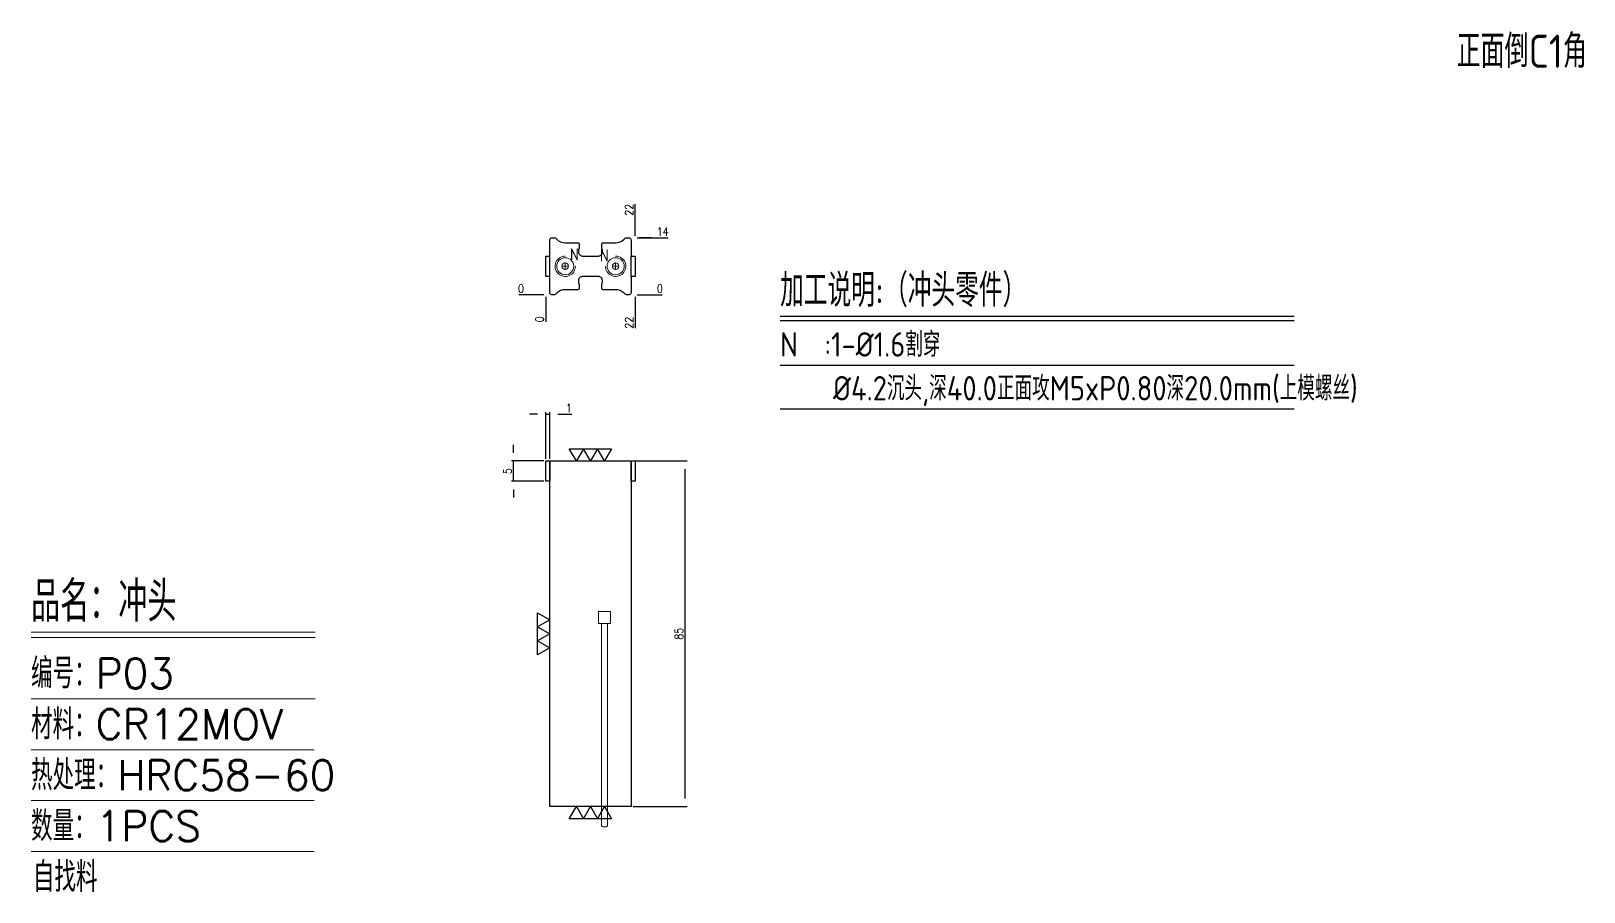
# Model space of a CAD drawing. Header units: millimetres. Extents: x 92295 to 92677, y 10977 to 11189.
import ezdxf
from ezdxf.enums import TextEntityAlignment as Align

# ---------------------------------------------------------------- set-up
doc = ezdxf.new("R2010")
doc.units = ezdxf.units.MM
doc.linetypes.add('CENTER', pattern=[0])
doc.linetypes.add('HIDDEN', pattern=[0])
for name, color, linetype in [('DIM', 4, 'Continuous'), ('PH', 255, 'Continuous'), ('PUNCH', 2, 'Continuous'), ('TEXT', 4, 'Continuous')]:
    doc.layers.add(name, color=color, linetype=linetype)
doc.styles.add('chinesef_fs', font='simplex.shx', dxfattribs={"bigfont": 'gbcbig.shx'})
doc.styles.add('gbenor', font='gbenor.shx', dxfattribs={"bigfont": 'gbcbig.shx'})
doc.styles.get("Standard").update_dxf_attribs({"font": 'txt.shx', "width": 0.85, "bigfont": 'ctxt.shx'})
doc.dimstyles.new('T-2-WX', dxfattribs={"dimtxt": 2, "dimasz": 2, "dimexe": 0.5, "dimexo": 0.5, "dimgap": 0.5, "dimtad": 1, "dimtxsty": 'Standard', "dimblk": 'OPEN30', "dimcen": 0, "dimazin": 3, "dimtfac": 1, "dimtmove": 0, "dimatfit": 3, "dimldrblk": 'OPEN30', "dimlwd": -1, "dimlwe": -1})

# ---------------------------------------------------------------- blocks, each defined once
blk = doc.blocks.new('*D7579')
at = {"layer": 'Defpoints', "color": 0}
for p in [(92442.15, 11082.79), (92455.43, 11082.79), (92442.15, 10997.79)]:
    blk.add_point(p, dxfattribs=at)
at = {"layer": 'DIM', "color": 0}
for p, q in [((92442.65, 11082.79), (92455.93, 11082.79)), ((92455.43, 10999.79), (92455.43, 11080.79)), ((92442.65, 10997.79), (92455.93, 10997.79))]:
    blk.add_line(p, q, dxfattribs=at)
at = {"layer": 'DIM', "color": 0, "insert": (92453.93, 11040.29), "char_height": 2, "attachment_point": 5, "rotation": 90}
blk.add_mtext('85', dxfattribs=at)
blk = doc.blocks.new('_Open30')
blk = doc.blocks.new('*D7580')
at = {"layer": 'Defpoints', "color": 0}
for p in [(92413.24, 11082.79), (92421.15, 11082.79), (92421.15, 11077.79)]:
    blk.add_point(p, dxfattribs=at)
at = {"layer": 'DIM', "color": 0}
for p, q in [((92413.24, 11084.79), (92413.24, 11086.79)), ((92420.65, 11082.79), (92412.74, 11082.79)), ((92413.24, 11077.79), (92413.24, 11082.79)), ((92420.65, 11077.79), (92412.74, 11077.79)), ((92413.24, 11075.79), (92413.24, 11073.79))]:
    blk.add_line(p, q, dxfattribs=at)
at = {"layer": 'DIM', "color": 0, "insert": (92411.74, 11080.29), "char_height": 2, "attachment_point": 5, "rotation": 90}
blk.add_mtext('5', dxfattribs=at)
blk = doc.blocks.new('*D7581')
at = {"layer": 'Defpoints', "color": 0}
for p in [(92422.15, 11094.32), (92421.15, 11082.79), (92422.15, 11082.79)]:
    blk.add_point(p, dxfattribs=at)
at = {"layer": 'DIM', "color": 0}
for p, q in [((92419.15, 11094.32), (92417.15, 11094.32)), ((92421.15, 11083.29), (92421.15, 11094.82)), ((92421.15, 11094.32), (92422.15, 11094.32)), ((92422.15, 11083.29), (92422.15, 11094.82)), ((92424.15, 11094.32), (92427.55, 11094.32))]:
    blk.add_line(p, q, dxfattribs=at)
at = {"layer": 'DIM', "color": 0, "insert": (92426.85, 11095.82), "char_height": 2, "attachment_point": 5}
blk.add_mtext('1', dxfattribs=at)
blk = doc.blocks.new('*D7582')
at = {"layer": 'Defpoints', "color": 0}
for p in [(92421.15, 11123.69), (92443.15, 11123.69), (92448.15, 11123.69)]:
    blk.add_point(p, dxfattribs=at)
at = {"layer": 'DIM', "color": 0}
blk.add_line((92443.65, 11123.69), (92449.78, 11123.69), dxfattribs=at)
at = {"layer": 'DIM', "color": 0, "insert": (92449.22, 11125.19), "char_height": 2, "attachment_point": 5}
blk.add_mtext('0', dxfattribs=at)
blk = doc.blocks.new('*D7583')
at = {"layer": 'Defpoints', "color": 0}
for p in [(92443.15, 11137.69), (92448.15, 11137.69), (92421.15, 11123.69)]:
    blk.add_point(p, dxfattribs=at)
at = {"layer": 'DIM', "color": 0}
for p, q in [((92443.65, 11137.69), (92447.15, 11137.69)), ((92447.15, 11137.69), (92444.15, 11137.69)), ((92444.15, 11137.69), (92451.24, 11137.69))]:
    blk.add_line(p, q, dxfattribs=at)
at = {"layer": 'DIM', "color": 0, "insert": (92449.94, 11139.19), "char_height": 2, "attachment_point": 5}
blk.add_mtext('14', dxfattribs=at)
blk = doc.blocks.new('*D7584')
at = {"layer": 'Defpoints', "color": 0}
for p in [(92416.15, 11123.69), (92421.15, 11123.69), (92421.15, 11123.69)]:
    blk.add_point(p, dxfattribs=at)
at = {"layer": 'DIM', "color": 0}
blk.add_line((92420.65, 11123.69), (92414.52, 11123.69), dxfattribs=at)
at = {"layer": 'DIM', "color": 0, "insert": (92415.08, 11125.19), "char_height": 2, "attachment_point": 5}
blk.add_mtext('0', dxfattribs=at)
blk = doc.blocks.new('*D7585')
at = {"layer": 'Defpoints', "color": 0}
for p in [(92421.15, 11123.69), (92443.15, 11123.69), (92443.15, 11118.69)]:
    blk.add_point(p, dxfattribs=at)
at = {"layer": 'DIM', "color": 0}
blk.add_line((92443.15, 11123.19), (92443.15, 11115.43), dxfattribs=at)
at = {"layer": 'DIM', "color": 0, "insert": (92441.65, 11116.81), "char_height": 2, "attachment_point": 5, "rotation": 90}
blk.add_mtext('22', dxfattribs=at)
blk = doc.blocks.new('*D7586')
at = {"layer": 'Defpoints', "color": 0}
for p in [(92421.15, 11123.69), (92421.15, 11123.69), (92421.15, 11118.69)]:
    blk.add_point(p, dxfattribs=at)
at = {"layer": 'DIM', "color": 0}
blk.add_line((92421.15, 11123.19), (92421.15, 11117.05), dxfattribs=at)
at = {"layer": 'DIM', "color": 0, "insert": (92419.65, 11117.62), "char_height": 2, "attachment_point": 5, "rotation": 90}
blk.add_mtext('0', dxfattribs=at)
blk = doc.blocks.new('*D7587')
at = {"layer": 'Defpoints', "color": 0}
for p in [(92443.15, 11142.69), (92443.15, 11137.69), (92421.15, 11123.69)]:
    blk.add_point(p, dxfattribs=at)
at = {"layer": 'DIM', "color": 0}
blk.add_line((92443.15, 11138.19), (92443.15, 11145.94), dxfattribs=at)
at = {"layer": 'DIM', "color": 0, "insert": (92441.65, 11144.56), "char_height": 2, "attachment_point": 5, "rotation": 90}
blk.add_mtext('22', dxfattribs=at)

msp = doc.modelspace()

# ---------------------------------------------------------------- linework, layer by layer
at = {"layer": 'DIM', "color": 8}
for p, q in [((92478.794, 11118.395), (92605.219, 11118.395)), ((92478.794, 11117.345), (92605.219, 11117.345)), ((92478.794, 11106.357), (92605.219, 11106.357)), ((92478.794, 11095.576), (92605.219, 11095.576))]:
    msp.add_line(p, q, dxfattribs=at)
at = {"layer": 'DIM', "color": 4, "linetype": 'Continuous', "lineweight": 13}
for p, q in [((92294.558, 11040.68), (92364.457, 11040.68)), ((92294.558, 11039.391), (92364.457, 11039.391)), ((92294.558, 11024.301), (92364.457, 11024.301)), ((92294.558, 11011.787), (92364.153, 11011.787)), ((92294.558, 10999.272), (92364.153, 10999.272)), ((92294.558, 10986.758), (92364.153, 10986.758))]:
    msp.add_line(p, q, dxfattribs=at)
at = {"layer": 'PH', "color": 4}
for points in [[(92437.345, 11085.791), (92435.613, 11082.791), (92433.881, 11085.791), (92432.148, 11082.791), (92430.416, 11085.791), (92428.684, 11082.791), (92426.952, 11085.791), (92437.345, 11085.791)], [(92419.148, 11045.487), (92422.148, 11043.755), (92419.148, 11042.023), (92422.148, 11040.291), (92419.148, 11038.559), (92422.148, 11036.827), (92419.148, 11035.095), (92419.148, 11045.487)], [(92426.952, 10994.791), (92428.684, 10997.791), (92430.416, 10994.791), (92432.148, 10997.791), (92433.881, 10994.791), (92435.613, 10997.791), (92437.345, 10994.791), (92426.952, 10994.791)]]:
    msp.add_lwpolyline(points, close=True, dxfattribs=at)
at = {"layer": 'PUNCH', "linetype": 'HIDDEN'}
for p, q in [((92422.148, 11128.187), (92422.148, 11133.187)), ((92442.148, 11128.187), (92442.148, 11133.187))]:
    msp.add_line(p, q, dxfattribs=at)
at = {"layer": 'PUNCH'}
msp.add_lwpolyline([(92442.148, 11133.187), (92443.148, 11133.187), (92443.148, 11128.187), (92442.148, 11128.187), (92442.148, 11124.187, -0.4142136), (92441.648, 11123.687), (92441.027, 11123.687, -0.1945444), (92440.679, 11123.827), (92440.435, 11124.063, 0.1945444), (92438.35, 11124.907), (92435.228, 11124.907, -0.4142136), (92434.928, 11125.207), (92434.928, 11126.226, -0.1316525), (92434.969, 11126.376), (92435.038, 11126.497, 0.1316525), (92435.078, 11126.647), (92435.078, 11127.187, 0.4142136), (92434.078, 11128.187), (92430.218, 11128.187, 0.4142136), (92429.218, 11127.187), (92429.218, 11126.647, 0.1316525), (92429.259, 11126.497), (92429.328, 11126.376, -0.1316525), (92429.368, 11126.226), (92429.368, 11125.207, -0.4142136), (92429.068, 11124.907), (92425.947, 11124.907, 0.1945444), (92423.862, 11124.063), (92423.617, 11123.827, -0.1945444), (92423.27, 11123.687), (92422.648, 11123.687, -0.4142136), (92422.148, 11124.187), (92422.148, 11128.187), (92421.148, 11128.187), (92421.148, 11133.187), (92422.148, 11133.187), (92422.148, 11137.187, -0.4142136), (92422.648, 11137.687), (92423.27, 11137.687, -0.1945444), (92423.617, 11137.546), (92423.862, 11137.31, 0.1945444), (92425.947, 11136.467), (92429.068, 11136.467, -0.4142136), (92429.368, 11136.167), (92429.368, 11135.147, -0.1316525), (92429.328, 11134.997), (92429.259, 11134.876, 0.1316525), (92429.218, 11134.726), (92429.218, 11134.187, 0.4142136), (92430.218, 11133.187), (92434.078, 11133.187, 0.4142136), (92435.078, 11134.187), (92435.078, 11134.726, 0.1316525), (92435.038, 11134.876), (92434.969, 11134.997, -0.1316525), (92434.928, 11135.147), (92434.928, 11136.167, -0.4142136), (92435.228, 11136.467), (92438.35, 11136.467, 0.1945444), (92440.435, 11137.31), (92440.679, 11137.546, -0.1945444), (92441.027, 11137.687), (92441.648, 11137.687, -0.4142136), (92442.148, 11137.187)], format="xyb", close=True, dxfattribs=at)
at = {"layer": 'PUNCH', "linetype": 'Continuous', "lineweight": 15}
for points in [[(92425.948, 11133.187, 2.4142136), (92428.448, 11130.687)], [(92435.848, 11130.687, 2.4142136), (92438.348, 11133.187)]]:
    msp.add_lwpolyline(points, format="xyb", dxfattribs=at)
at = {"layer": 'PUNCH', "color": 4, "linetype": 'CENTER', "lineweight": 15}
for points in [[(92426.828, 11130.687), (92425.068, 11130.687)], [(92425.948, 11131.567), (92425.948, 11129.807)], [(92437.468, 11130.687), (92439.228, 11130.687)], [(92438.348, 11131.567), (92438.348, 11129.807)]]:
    msp.add_lwpolyline(points, dxfattribs=at)
at = {"layer": 'PUNCH', "linetype": 'Continuous'}
for points in [[(92421.148, 11077.791), (92421.148, 11082.791), (92422.148, 11082.791), (92422.148, 11077.791)], [(92422.148, 11082.791), (92442.148, 11082.791), (92442.148, 10997.791), (92422.148, 10997.791)], [(92442.148, 11077.791), (92442.148, 11082.791), (92443.148, 11082.791), (92443.148, 11077.791)]]:
    msp.add_lwpolyline(points, close=True, dxfattribs=at)
at = {"layer": 'PUNCH', "linetype": 'Continuous', "lineweight": 15}
msp.add_lwpolyline([(92434.113, 11042.791), (92434.113, 11045.791), (92437.113, 11045.791), (92437.113, 11042.791)], close=True, dxfattribs=at)
msp.add_lwpolyline([(92434.863, 10993.291), (92434.863, 11042.791), (92436.363, 11042.791), (92436.363, 10993.291, -0.4142136), (92435.863, 10992.791), (92435.363, 10992.791, -0.4142136)], format="xyb", close=True, dxfattribs=at)
for centre in [(92425.948, 11130.687), (92438.348, 11130.687)]:
    msp.add_circle(centre, 2.1, dxfattribs=at)
at = {"layer": 'PUNCH', "color": 1, "linetype": 'Continuous', "lineweight": 15}
for centre in [(92425.948, 11130.687), (92438.348, 11130.687)]:
    msp.add_circle(centre, 0.8, dxfattribs=at)

# ---------------------------------------------------------------- texts
at = {"layer": 'DIM', "color": 7, "style": 'gbenor'}
for p in [(92428.216, 11133.562), (92435.555, 11133.323)]:
    msp.add_text('N', height=3, dxfattribs=at).set_placement(p, align=Align.MIDDLE_CENTER)
at = {"layer": 'DIM', "color": 4, "style": 'gbenor'}
for s, height, p in [('加工说明:（冲头零件）', 8.1, (92478.794, 11120.705)), ('    %%C4.2沉头,深40.0正面攻M5xP0.80深20.0mm(上模螺丝)', 6, (92478.794, 11097.676))]:
    msp.add_text(s, height=height, dxfattribs=at).set_placement(p)
at = {"layer": 'DIM', "color": 1, "style": 'gbenor'}
msp.add_text('N  :1-%%C1.6割穿', height=6, dxfattribs=at).set_placement((92478.794, 11108.457))
at = {"layer": 'DIM', "color": 3, "linetype": 'Continuous', "lineweight": 13, "style": 'chinesef_fs'}
for s, height, p in [('品名：冲头', 9.9377, (92294.558, 11043.256)), ('编号：P03', 7.3613, (92294.558, 11026.877)), ('材料：CR12MOV', 7.3613, (92294.558, 11014.363)), ('热处理：HRC58-60', 7.36126, (92294.558, 11001.849)), ('数量：1PCS', 7.3613, (92294.558, 10989.335)), ('自找料', 7.3613, (92295.006, 10976.821))]:
    msp.add_text(s, height=height, dxfattribs=at).set_placement(p)
at = {"layer": 'TEXT', "color": 4, "lineweight": 18, "style": 'gbenor'}
msp.add_text('正面倒C1角', height=8.1761, dxfattribs=at).set_placement((92645.215, 11179.46))

# ---------------------------------------------------------------- dimensions: what is measured, and where the dimension line sits
at = {"layer": 'DIM'}
for feature_location, offset, dtype, origin, picture, middle in [((92443.148, 11137.687), (0, 5), 1, (92421.148, 11123.687), '*D7587', (92441.648, 11144.563)), ((92443.148, 11137.687), (5, 0), 0, (92421.148, 11123.687), '*D7583', (92449.944, 11139.187)), ((92421.148481906, 11123.686550321), (-5, 0), 0, (92421.148481906, 11123.686550321), '*D7584', (92415.081815239, 11125.186550321)), ((92443.148481906, 11123.686550321), (5, 0), 0, (92421.148481906, 11123.686550321), '*D7582', (92449.215148573, 11125.186550321)), ((92421.148481906, 11123.686550321), (0, -5), 1, (92421.148481906, 11123.686550321), '*D7586', (92419.648481906, 11117.619883655)), ((92443.148, 11123.687), (0, -5), 1, (92421.148, 11123.687), '*D7585', (92441.648, 11116.81))]:
    dim = msp.add_ordinate_dim(feature_location=feature_location, offset=offset, dtype=dtype, origin=origin, dimstyle='T-2-WX', dxfattribs=at)
    dim.commit()
    dim.dimension.update_dxf_attribs({"geometry": picture, "text_midpoint": middle})
dim = msp.add_linear_dim(base=(92422.148, 11094.321), p1=(92421.148, 11082.791), p2=(92422.148, 11082.791), dimstyle='T-2-WX', dxfattribs=at)
dim.commit()
dim.dimension.update_dxf_attribs({"geometry": '*D7581', "text_midpoint": (92426.851, 11095.821)})
dim = msp.add_linear_dim(base=(92413.244, 11082.791), p1=(92421.148, 11077.791), p2=(92421.148, 11082.791), angle=90, dimstyle='T-2-WX', dxfattribs=at)
dim.commit()
dim.dimension.update_dxf_attribs({"geometry": '*D7580', "text_midpoint": (92411.744, 11080.291)})
dim = msp.add_linear_dim(base=(92455.434, 11082.791), p1=(92442.148, 10997.791), p2=(92442.148, 11082.791), angle=90, dimstyle='T-2-WX', dxfattribs=at)
dim.commit()
dim.dimension.update_dxf_attribs({"geometry": '*D7579', "text_midpoint": (92455.434, 11040.291), "dimtype": 160})

doc.saveas('drawing.dxf')
